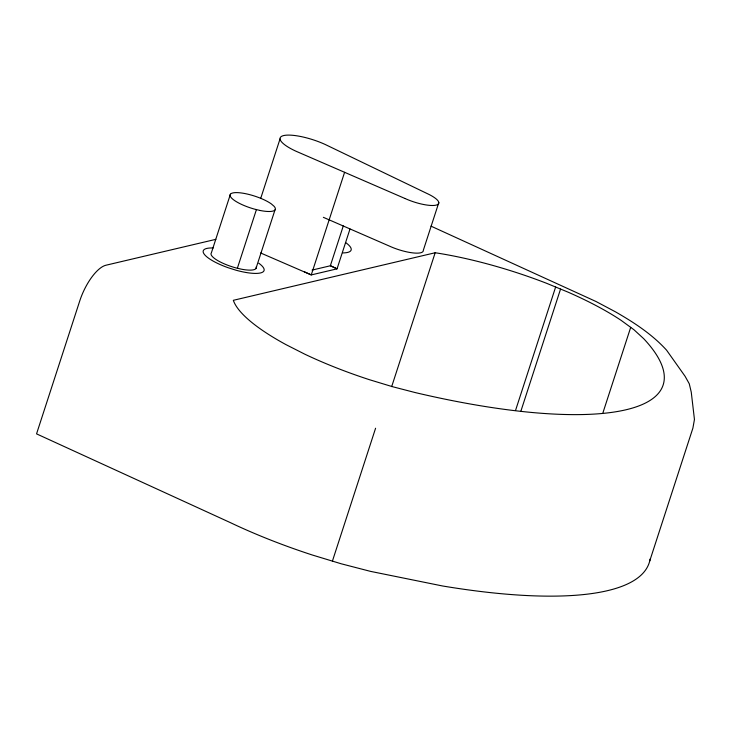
<?xml version="1.0" encoding="UTF-8"?>
<svg xmlns="http://www.w3.org/2000/svg" width="731" height="731" viewBox="0 0 731 731"><rect width="100%" height="100%" fill="white"/><g stroke="black" fill="none" stroke-linecap="round" stroke-linejoin="round"><path stroke-width="1.1" d="M230.429 194.19L211.378 252.825A23.73 6.259 18 0 0 235.492 267.784L241.276 269.154A23.73 6.259 18 0 0 256.234 266.934M237.374 268.222L256.426 209.587M260.729 198.329L280.037 138.917M255.941 268.551L274.993 209.916M344.593 172.306L311.26 274.92L262.676 253.858A31.963 8.434 18 0 1 260.72 252.935M312.064 270.086L330.339 265.782L343.296 225.897M350.003 228.967L337.046 268.844L311.26 274.92L304.544 271.859M438.801 202.633L423.322 250.276A23.968 6.323 18 0 1 389.568 246.164L323.367 217.326M332.413 561.106L375.588 428.238M391.679 386.626L435.173 252.752A157.256 41.493 18 0 1 546.569 283.29L567.923 292.089A157.256 41.493 18 0 1 621.176 320.397L633.941 329.727L643.673 338.654A332.925 87.848 18 0 1 414.97 392.51L392.309 386.644L369.429 379.7A157.348 41.521 18 0 1 304.69 354.133L286.086 344.685A157.348 41.521 18 0 1 233.326 300.313L435.173 252.752M515.647 410.1L555.633 287.027M520.92 411.05L560.558 289.056M602.984 412.64L630.698 327.351M649.722 560.988L692.897 428.119L694.45 419.466L691.252 392.127L689.269 383.766L685.075 376.273L666.571 350.167C652.143 334.295 633.951 322.453 615.475 311.845L596.057 301.528L431.016 226.153M215.864 239.339L105.995 265.216A34.942 13.441 -65.5 0 0 79.725 300.998L36.55 433.867L230.512 522.692A198.933 52.495 18 0 0 312.356 555.021L341.286 563.802L370.544 571.377L442.52 585.97A374.619 98.849 18 0 0 650.133 559.014M405.047 198.521L296.018 151.235A31.963 8.434 18 0 1 283.692 135.564A31.963 8.434 18 0 1 325.039 144.4L426.813 193.395A23.94 6.314 18 0 1 436.06 205.146A23.94 6.314 18 0 1 405.093 198.53M330.339 265.782L337.046 268.844L330.997 265.938M345.717 242.71L346.704 243.35A31.963 8.434 18 0 1 342.885 252.908M258.747 263.197A31.963 8.434 18 0 1 236.131 270.242L228.182 267.738A31.963 8.434 18 0 1 204.314 254.306A31.963 8.434 18 0 1 213.178 247.992M260.327 210.519L254.552 209.139A23.73 6.259 18 0 1 232.239 193.103A23.73 6.259 18 0 1 271.338 203.912L274.034 206.243A23.73 6.259 18 0 1 260.327 210.519"/></g></svg>
